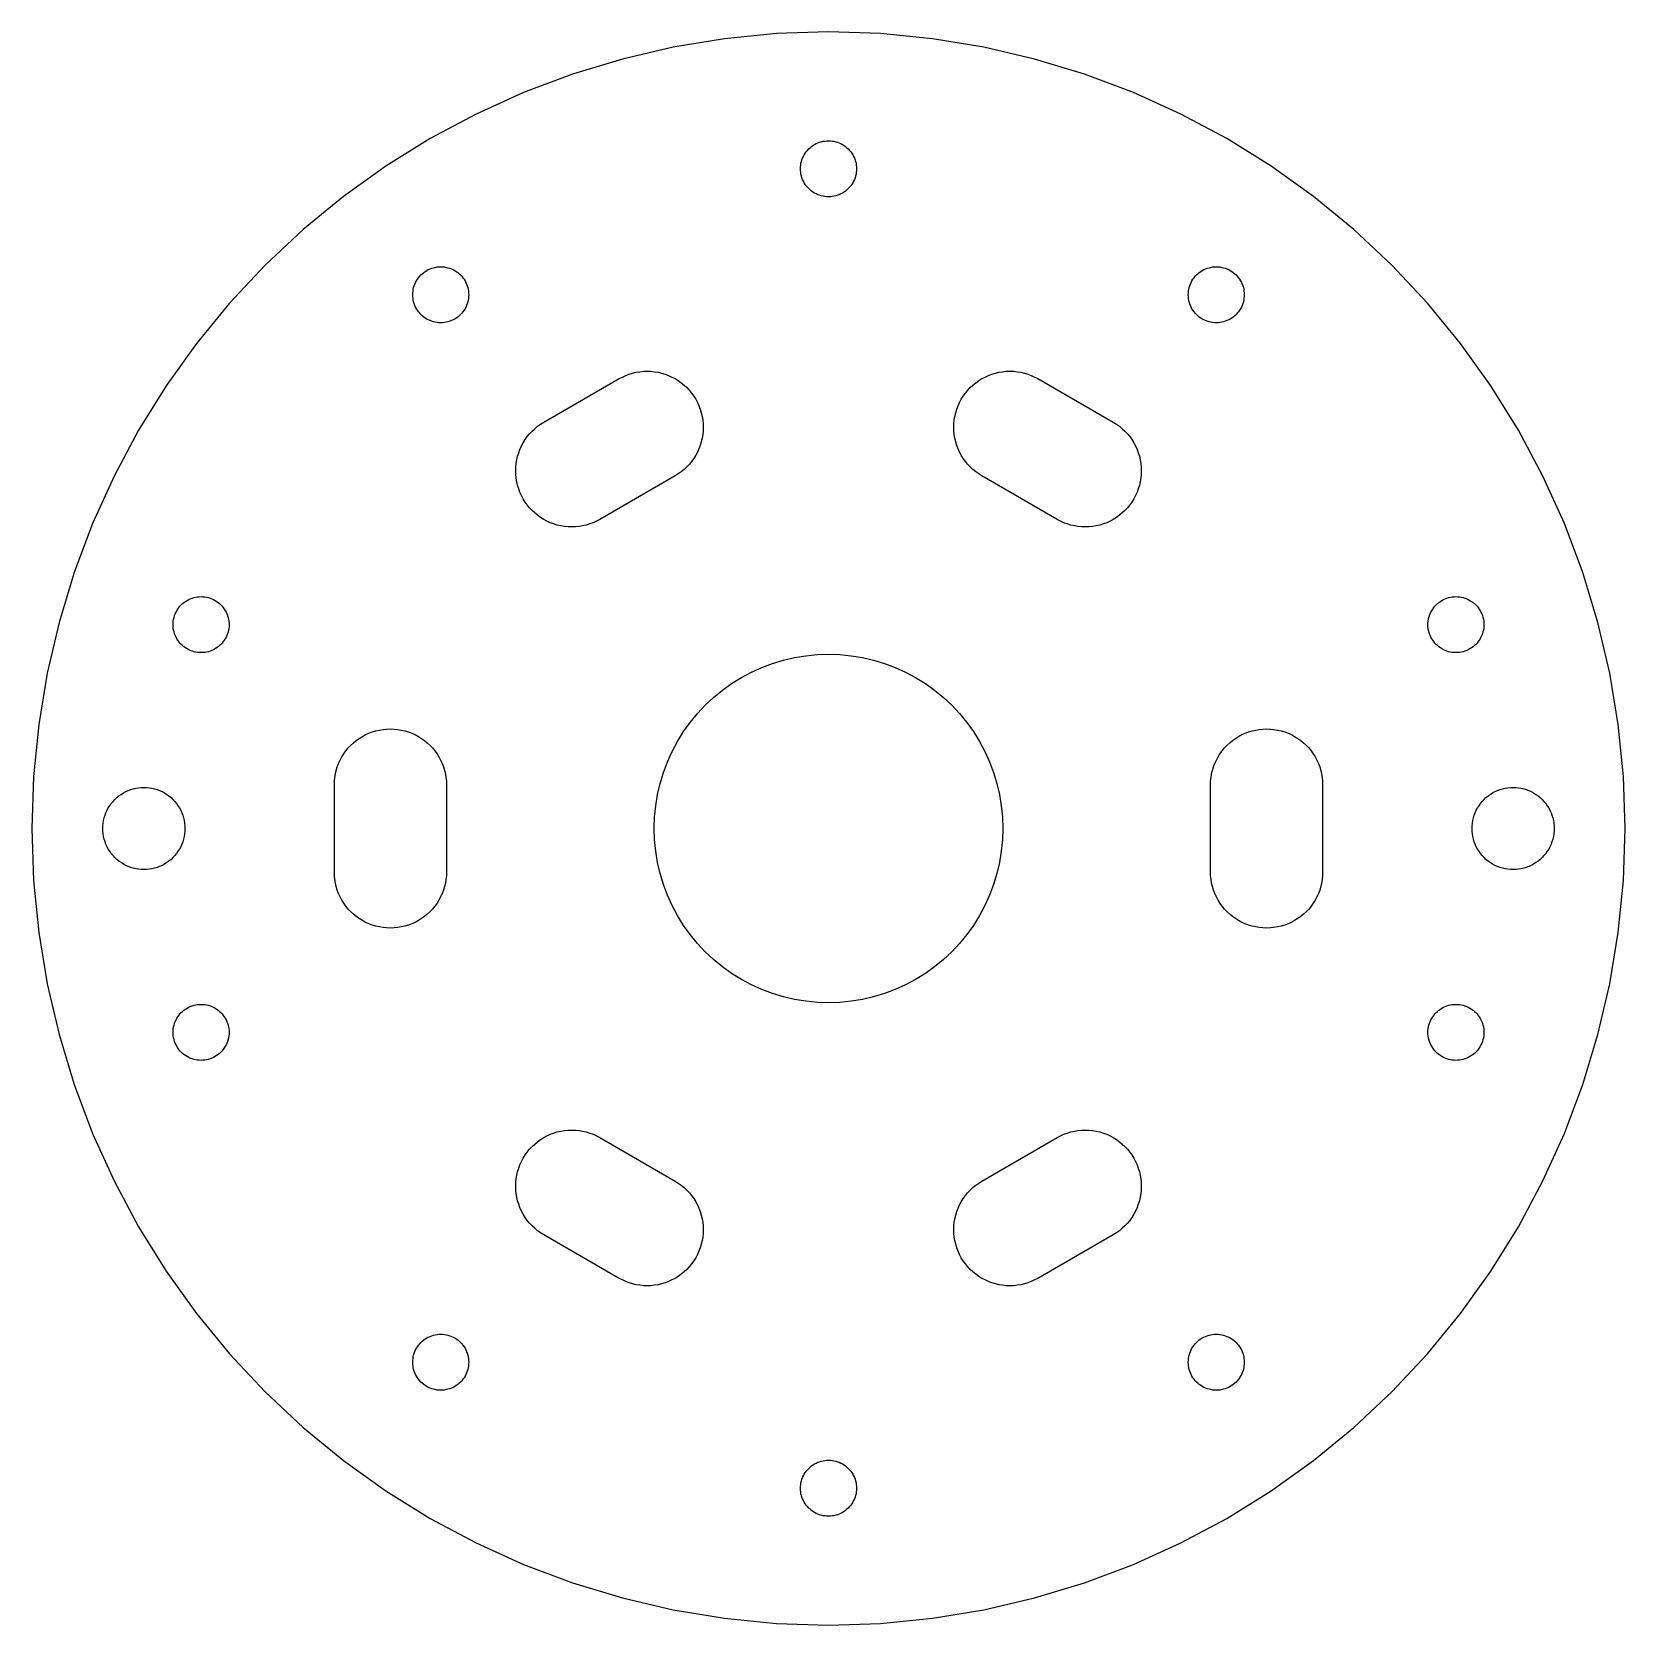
# Model space of a CAD drawing. Header units: millimetres. Extents: x -64 to 64, y -64 to 64.
import ezdxf

# ---------------------------------------------------------------- set-up
doc = ezdxf.new("R2010")
doc.units = ezdxf.units.MM

msp = doc.modelspace()

# ---------------------------------------------------------------- linework, layer by layer
at = {"layer": 'SCHNITT'}
for points in [[(4.19, -63.86), (8.35, -63.45), (12.49, -62.77), (16.56, -61.82), (20.57, -60.6), (24.49, -59.13), (28.31, -57.4), (32, -55.43), (35.56, -53.21), (38.96, -50.77), (42.2, -48.12), (45.25, -45.25), (48.12, -42.2), (50.77, -38.96), (53.21, -35.56), (55.43, -32), (57.4, -28.31), (59.13, -24.49), (60.6, -20.57), (61.82, -16.56), (62.77, -12.49), (63.45, -8.35), (63.86, -4.19), (64, 0), (63.86, 4.19), (63.45, 8.35), (62.77, 12.49), (61.82, 16.56), (60.6, 20.57), (59.13, 24.49), (57.4, 28.31), (55.43, 32), (53.21, 35.56), (50.77, 38.96), (48.12, 42.2), (45.25, 45.25), (42.2, 48.12), (38.96, 50.77), (35.56, 53.21), (32, 55.43), (28.31, 57.4), (24.49, 59.13), (20.57, 60.6), (16.56, 61.82), (12.49, 62.77), (8.35, 63.45), (4.19, 63.86), (0, 64), (-4.19, 63.86), (-8.35, 63.45), (-12.49, 62.77), (-16.56, 61.82), (-20.57, 60.6), (-24.49, 59.13), (-28.31, 57.4), (-32, 55.43), (-35.56, 53.21), (-38.96, 50.77), (-42.2, 48.12), (-45.25, 45.25), (-48.12, 42.2), (-50.77, 38.96), (-53.21, 35.56), (-55.43, 32), (-57.4, 28.31), (-59.13, 24.49), (-60.6, 20.57), (-61.82, 16.56), (-62.77, 12.49), (-63.45, 8.35), (-63.86, 4.19), (-64, 0), (-63.86, -4.19), (-63.45, -8.35), (-62.77, -12.49), (-61.82, -16.56), (-60.6, -20.57), (-59.13, -24.49), (-57.4, -28.31), (-55.43, -32), (-53.21, -35.56), (-50.77, -38.96), (-48.12, -42.2), (-45.25, -45.25), (-42.2, -48.12), (-38.96, -50.77), (-35.56, -53.21), (-32, -55.43), (-28.31, -57.4), (-24.49, -59.13), (-20.57, -60.6), (-16.56, -61.82), (-12.49, -62.77), (-8.35, -63.45), (-4.19, -63.86), (0, -64)], [(-0.15, 50.75), (-0.29, 50.77), (-0.44, 50.79), (-0.58, 50.83), (-0.72, 50.87), (-0.86, 50.92), (-1, 50.98), (-1.12, 51.05), (-1.25, 51.13), (-1.37, 51.21), (-1.48, 51.31), (-1.59, 51.41), (-1.69, 51.52), (-1.79, 51.63), (-1.87, 51.75), (-1.95, 51.88), (-2.02, 52), (-2.08, 52.14), (-2.13, 52.28), (-2.17, 52.42), (-2.21, 52.56), (-2.23, 52.71), (-2.25, 52.85), (-2.25, 53), (-2.25, 53.15), (-2.23, 53.29), (-2.21, 53.44), (-2.17, 53.58), (-2.13, 53.72), (-2.08, 53.86), (-2.02, 54), (-1.95, 54.12), (-1.87, 54.25), (-1.79, 54.37), (-1.69, 54.48), (-1.59, 54.59), (-1.48, 54.69), (-1.37, 54.79), (-1.25, 54.87), (-1.12, 54.95), (-1, 55.02), (-0.86, 55.08), (-0.72, 55.13), (-0.58, 55.17), (-0.44, 55.21), (-0.29, 55.23), (-0.15, 55.25), (0, 55.25), (0.15, 55.25), (0.29, 55.23), (0.44, 55.21), (0.58, 55.17), (0.72, 55.13), (0.86, 55.08), (1, 55.02), (1.12, 54.95), (1.25, 54.87), (1.37, 54.79), (1.48, 54.69), (1.59, 54.59), (1.69, 54.48), (1.79, 54.37), (1.87, 54.25), (1.95, 54.12), (2.02, 54), (2.08, 53.86), (2.13, 53.72), (2.17, 53.58), (2.21, 53.44), (2.23, 53.29), (2.25, 53.15), (2.25, 53), (2.25, 52.85), (2.23, 52.71), (2.21, 52.56), (2.17, 52.42), (2.13, 52.28), (2.08, 52.14), (2.02, 52), (1.95, 51.88), (1.87, 51.75), (1.79, 51.63), (1.69, 51.52), (1.59, 51.41), (1.48, 51.31), (1.37, 51.21), (1.25, 51.13), (1.12, 51.05), (1, 50.98), (0.86, 50.92), (0.72, 50.87), (0.58, 50.83), (0.44, 50.79), (0.29, 50.77), (0.15, 50.75), (0, 50.75)], [(-31.3, 40.63), (-31.45, 40.65), (-31.59, 40.67), (-31.73, 40.7), (-31.88, 40.75), (-32.01, 40.8), (-32.15, 40.86), (-32.28, 40.93), (-32.4, 41.01), (-32.52, 41.09), (-32.64, 41.19), (-32.74, 41.29), (-32.84, 41.39), (-32.94, 41.51), (-33.02, 41.63), (-33.1, 41.75), (-33.17, 41.88), (-33.23, 42.02), (-33.28, 42.15), (-33.33, 42.3), (-33.36, 42.44), (-33.38, 42.58), (-33.4, 42.73), (-33.4, 42.88), (-33.4, 43.03), (-33.38, 43.17), (-33.36, 43.32), (-33.33, 43.46), (-33.28, 43.6), (-33.23, 43.74), (-33.17, 43.87), (-33.1, 44), (-33.02, 44.13), (-32.94, 44.25), (-32.84, 44.36), (-32.74, 44.47), (-32.64, 44.57), (-32.52, 44.66), (-32.4, 44.75), (-32.28, 44.83), (-32.15, 44.9), (-32.01, 44.96), (-31.88, 45.01), (-31.73, 45.05), (-31.59, 45.08), (-31.45, 45.11), (-31.3, 45.12), (-31.15, 45.13), (-31.01, 45.12), (-30.86, 45.11), (-30.71, 45.08), (-30.57, 45.05), (-30.43, 45.01), (-30.29, 44.96), (-30.16, 44.9), (-30.03, 44.83), (-29.9, 44.75), (-29.78, 44.66), (-29.67, 44.57), (-29.56, 44.47), (-29.46, 44.36), (-29.37, 44.25), (-29.28, 44.13), (-29.2, 44), (-29.13, 43.87), (-29.07, 43.74), (-29.02, 43.6), (-28.98, 43.46), (-28.95, 43.32), (-28.92, 43.17), (-28.91, 43.03), (-28.9, 42.88), (-28.91, 42.73), (-28.92, 42.58), (-28.95, 42.44), (-28.98, 42.3), (-29.02, 42.15), (-29.07, 42.02), (-29.13, 41.88), (-29.2, 41.75), (-29.28, 41.63), (-29.37, 41.51), (-29.46, 41.39), (-29.56, 41.29), (-29.67, 41.19), (-29.78, 41.09), (-29.9, 41.01), (-30.03, 40.93), (-30.16, 40.86), (-30.29, 40.8), (-30.43, 40.75), (-30.57, 40.7), (-30.71, 40.67), (-30.86, 40.65), (-31.01, 40.63), (-31.15, 40.63)], [(31.01, 40.63), (30.86, 40.65), (30.71, 40.67), (30.57, 40.7), (30.43, 40.75), (30.29, 40.8), (30.16, 40.86), (30.03, 40.93), (29.9, 41.01), (29.78, 41.09), (29.67, 41.19), (29.56, 41.29), (29.46, 41.39), (29.37, 41.51), (29.28, 41.63), (29.2, 41.75), (29.13, 41.88), (29.07, 42.02), (29.02, 42.15), (28.98, 42.3), (28.95, 42.44), (28.92, 42.58), (28.91, 42.73), (28.9, 42.88), (28.91, 43.03), (28.92, 43.17), (28.95, 43.32), (28.98, 43.46), (29.02, 43.6), (29.07, 43.74), (29.13, 43.87), (29.2, 44), (29.28, 44.13), (29.37, 44.25), (29.46, 44.36), (29.56, 44.47), (29.67, 44.57), (29.78, 44.66), (29.9, 44.75), (30.03, 44.83), (30.16, 44.9), (30.29, 44.96), (30.43, 45.01), (30.57, 45.05), (30.71, 45.08), (30.86, 45.11), (31.01, 45.12), (31.15, 45.13), (31.3, 45.12), (31.45, 45.11), (31.59, 45.08), (31.73, 45.05), (31.88, 45.01), (32.01, 44.96), (32.15, 44.9), (32.28, 44.83), (32.4, 44.75), (32.52, 44.66), (32.64, 44.57), (32.74, 44.47), (32.84, 44.36), (32.94, 44.25), (33.02, 44.13), (33.1, 44), (33.17, 43.87), (33.23, 43.74), (33.28, 43.6), (33.33, 43.46), (33.36, 43.32), (33.38, 43.17), (33.4, 43.03), (33.4, 42.88), (33.4, 42.73), (33.38, 42.58), (33.36, 42.44), (33.33, 42.3), (33.28, 42.15), (33.23, 42.02), (33.17, 41.88), (33.1, 41.75), (33.02, 41.63), (32.94, 41.51), (32.84, 41.39), (32.74, 41.29), (32.64, 41.19), (32.52, 41.09), (32.4, 41.01), (32.28, 40.93), (32.15, 40.86), (32.01, 40.8), (31.88, 40.75), (31.73, 40.7), (31.59, 40.67), (31.45, 40.65), (31.3, 40.63), (31.15, 40.63)], [(-20.92, 24.24), (-21.22, 24.27), (-21.51, 24.32), (-21.79, 24.38), (-22.08, 24.47), (-22.35, 24.57), (-22.62, 24.69), (-22.88, 24.83), (-23.13, 24.99), (-23.37, 25.16), (-23.6, 25.35), (-23.81, 25.55), (-24.01, 25.76), (-24.2, 25.99), (-24.37, 26.23), (-24.53, 26.48), (-24.53, 26.49), (-24.67, 26.75), (-24.79, 27.02), (-24.89, 27.29), (-24.98, 27.57), (-25.05, 27.86), (-25.1, 28.15), (-25.12, 28.44), (-25.13, 28.74), (-25.12, 29.03), (-25.1, 29.33), (-25.05, 29.62), (-24.98, 29.9), (-24.89, 30.18), (-24.79, 30.46), (-24.67, 30.73), (-24.53, 30.99), (-24.38, 31.24), (-24.2, 31.48), (-24.02, 31.71), (-23.82, 31.92), (-23.6, 32.12), (-23.37, 32.31), (-23.13, 32.48), (-22.88, 32.64), (-16.82, 36.14), (-16.56, 36.27), (-16.29, 36.4), (-16.02, 36.5), (-15.74, 36.59), (-15.45, 36.65), (-15.16, 36.7), (-14.87, 36.73), (-14.57, 36.74), (-14.28, 36.73), (-13.98, 36.7), (-13.69, 36.65), (-13.41, 36.59), (-13.12, 36.5), (-12.85, 36.4), (-12.58, 36.27), (-12.32, 36.14), (-12.07, 35.98), (-11.83, 35.81), (-11.6, 35.62), (-11.39, 35.42), (-11.19, 35.21), (-11, 34.98), (-10.83, 34.74), (-10.67, 34.49), (-10.67, 34.48), (-10.53, 34.22), (-10.41, 33.95), (-10.31, 33.68), (-10.22, 33.39), (-10.15, 33.11), (-10.1, 32.82), (-10.08, 32.52), (-10.07, 32.23), (-10.08, 31.94), (-10.1, 31.64), (-10.15, 31.35), (-10.22, 31.07), (-10.31, 30.78), (-10.41, 30.51), (-10.53, 30.24), (-10.67, 29.98), (-10.82, 29.73), (-11, 29.49), (-11.18, 29.26), (-11.38, 29.05), (-11.6, 28.85), (-11.83, 28.66), (-12.07, 28.49), (-12.32, 28.33), (-18.38, 24.83), (-18.64, 24.69), (-18.91, 24.57), (-19.18, 24.47), (-19.46, 24.38), (-19.75, 24.32), (-20.04, 24.27), (-20.33, 24.24), (-20.63, 24.23)], [(20.33, 24.24), (20.04, 24.27), (19.75, 24.32), (19.46, 24.38), (19.18, 24.47), (18.91, 24.57), (18.64, 24.69), (18.38, 24.83), (12.32, 28.33), (12.07, 28.49), (11.83, 28.66), (11.6, 28.85), (11.38, 29.05), (11.18, 29.26), (11, 29.49), (10.82, 29.73), (10.67, 29.98), (10.53, 30.24), (10.41, 30.51), (10.31, 30.78), (10.22, 31.07), (10.15, 31.35), (10.1, 31.64), (10.08, 31.94), (10.07, 32.23), (10.08, 32.52), (10.1, 32.82), (10.15, 33.11), (10.22, 33.39), (10.31, 33.68), (10.41, 33.95), (10.53, 34.22), (10.67, 34.48), (10.67, 34.49), (10.83, 34.74), (11, 34.98), (11.19, 35.21), (11.39, 35.42), (11.6, 35.62), (11.83, 35.81), (12.07, 35.98), (12.32, 36.14), (12.58, 36.27), (12.85, 36.4), (13.12, 36.5), (13.41, 36.59), (13.69, 36.65), (13.98, 36.7), (14.28, 36.73), (14.57, 36.74), (14.87, 36.73), (15.16, 36.7), (15.45, 36.65), (15.74, 36.59), (16.02, 36.5), (16.29, 36.4), (16.56, 36.27), (16.82, 36.14), (22.88, 32.64), (23.13, 32.48), (23.37, 32.31), (23.6, 32.12), (23.82, 31.92), (24.02, 31.71), (24.2, 31.48), (24.38, 31.24), (24.53, 30.99), (24.67, 30.73), (24.79, 30.46), (24.89, 30.18), (24.98, 29.9), (25.05, 29.62), (25.1, 29.33), (25.12, 29.03), (25.13, 28.74), (25.12, 28.44), (25.1, 28.15), (25.05, 27.86), (24.98, 27.57), (24.89, 27.29), (24.79, 27.02), (24.67, 26.75), (24.53, 26.49), (24.53, 26.48), (24.37, 26.23), (24.2, 25.99), (24.01, 25.76), (23.81, 25.55), (23.6, 25.35), (23.37, 25.16), (23.13, 24.99), (22.88, 24.83), (22.62, 24.69), (22.35, 24.57), (22.08, 24.47), (21.79, 24.38), (21.51, 24.32), (21.22, 24.27), (20.92, 24.24), (20.63, 24.23)], [(-50.55, 14.13), (-50.7, 14.15), (-50.84, 14.17), (-50.99, 14.2), (-51.13, 14.25), (-51.27, 14.3), (-51.4, 14.36), (-51.53, 14.43), (-51.66, 14.51), (-51.78, 14.59), (-51.89, 14.69), (-52, 14.79), (-52.1, 14.89), (-52.19, 15.01), (-52.28, 15.13), (-52.35, 15.25), (-52.42, 15.38), (-52.48, 15.52), (-52.54, 15.65), (-52.58, 15.8), (-52.61, 15.94), (-52.64, 16.08), (-52.65, 16.23), (-52.66, 16.38), (-52.65, 16.53), (-52.64, 16.67), (-52.61, 16.82), (-52.58, 16.96), (-52.54, 17.1), (-52.48, 17.24), (-52.42, 17.37), (-52.35, 17.5), (-52.28, 17.63), (-52.19, 17.75), (-52.1, 17.86), (-52, 17.97), (-51.89, 18.07), (-51.78, 18.16), (-51.66, 18.25), (-51.53, 18.33), (-51.4, 18.4), (-51.27, 18.46), (-51.13, 18.51), (-50.99, 18.55), (-50.84, 18.58), (-50.7, 18.61), (-50.55, 18.62), (-50.41, 18.63), (-50.26, 18.62), (-50.11, 18.61), (-49.97, 18.58), (-49.82, 18.55), (-49.68, 18.51), (-49.54, 18.46), (-49.41, 18.4), (-49.28, 18.33), (-49.16, 18.25), (-49.04, 18.16), (-48.92, 18.07), (-48.82, 17.97), (-48.71, 17.86), (-48.62, 17.75), (-48.54, 17.63), (-48.46, 17.5), (-48.39, 17.37), (-48.33, 17.24), (-48.28, 17.1), (-48.23, 16.96), (-48.2, 16.82), (-48.18, 16.67), (-48.16, 16.53), (-48.16, 16.38), (-48.16, 16.23), (-48.18, 16.08), (-48.2, 15.94), (-48.23, 15.8), (-48.28, 15.65), (-48.33, 15.52), (-48.39, 15.38), (-48.46, 15.25), (-48.54, 15.13), (-48.62, 15.01), (-48.71, 14.89), (-48.82, 14.79), (-48.92, 14.69), (-49.04, 14.59), (-49.16, 14.51), (-49.28, 14.43), (-49.41, 14.36), (-49.54, 14.3), (-49.68, 14.25), (-49.82, 14.2), (-49.97, 14.17), (-50.11, 14.15), (-50.26, 14.13), (-50.41, 14.13)], [(50.26, 14.13), (50.11, 14.15), (49.97, 14.17), (49.82, 14.2), (49.68, 14.25), (49.54, 14.3), (49.41, 14.36), (49.28, 14.43), (49.16, 14.51), (49.04, 14.59), (48.92, 14.69), (48.82, 14.79), (48.71, 14.89), (48.62, 15.01), (48.54, 15.13), (48.46, 15.25), (48.39, 15.38), (48.33, 15.52), (48.28, 15.65), (48.23, 15.8), (48.2, 15.94), (48.18, 16.08), (48.16, 16.23), (48.16, 16.38), (48.16, 16.53), (48.18, 16.67), (48.2, 16.82), (48.23, 16.96), (48.28, 17.1), (48.33, 17.24), (48.39, 17.37), (48.46, 17.5), (48.54, 17.63), (48.62, 17.75), (48.71, 17.86), (48.82, 17.97), (48.92, 18.07), (49.04, 18.16), (49.16, 18.25), (49.28, 18.33), (49.41, 18.4), (49.54, 18.46), (49.68, 18.51), (49.82, 18.55), (49.97, 18.58), (50.11, 18.61), (50.26, 18.62), (50.41, 18.63), (50.55, 18.62), (50.7, 18.61), (50.84, 18.58), (50.99, 18.55), (51.13, 18.51), (51.27, 18.46), (51.4, 18.4), (51.53, 18.33), (51.66, 18.25), (51.78, 18.16), (51.89, 18.07), (52, 17.97), (52.1, 17.86), (52.19, 17.75), (52.28, 17.63), (52.35, 17.5), (52.42, 17.37), (52.48, 17.24), (52.54, 17.1), (52.58, 16.96), (52.61, 16.82), (52.64, 16.67), (52.65, 16.53), (52.66, 16.38), (52.65, 16.23), (52.64, 16.08), (52.61, 15.94), (52.58, 15.8), (52.54, 15.65), (52.48, 15.52), (52.42, 15.38), (52.35, 15.25), (52.28, 15.13), (52.19, 15.01), (52.1, 14.89), (52, 14.79), (51.89, 14.69), (51.78, 14.59), (51.66, 14.51), (51.53, 14.43), (51.4, 14.36), (51.27, 14.3), (51.13, 14.25), (50.99, 14.2), (50.84, 14.17), (50.7, 14.15), (50.55, 14.13), (50.41, 14.13)], [(-0.92, -13.97), (-1.83, -13.88), (-2.73, -13.73), (-3.62, -13.52), (-4.5, -13.26), (-5.36, -12.93), (-6.19, -12.56), (-7, -12.12), (-7.78, -11.64), (-8.52, -11.11), (-9.23, -10.53), (-9.9, -9.9), (-10.53, -9.23), (-11.11, -8.52), (-11.64, -7.78), (-12.12, -7), (-12.56, -6.19), (-12.93, -5.36), (-13.26, -4.5), (-13.52, -3.62), (-13.73, -2.73), (-13.88, -1.83), (-13.97, -0.92), (-14, 0), (-13.97, 0.92), (-13.88, 1.83), (-13.73, 2.73), (-13.52, 3.62), (-13.26, 4.5), (-12.93, 5.36), (-12.56, 6.19), (-12.12, 7), (-11.64, 7.78), (-11.11, 8.52), (-10.53, 9.23), (-9.9, 9.9), (-9.23, 10.53), (-8.52, 11.11), (-7.78, 11.64), (-7, 12.12), (-6.19, 12.56), (-5.36, 12.93), (-4.5, 13.26), (-3.62, 13.52), (-2.73, 13.73), (-1.83, 13.88), (-0.92, 13.97), (0, 14), (0.92, 13.97), (1.83, 13.88), (2.73, 13.73), (3.62, 13.52), (4.5, 13.26), (5.36, 12.93), (6.19, 12.56), (7, 12.12), (7.78, 11.64), (8.52, 11.11), (9.23, 10.53), (9.9, 9.9), (10.53, 9.23), (11.11, 8.52), (11.64, 7.78), (12.12, 7), (12.56, 6.19), (12.93, 5.36), (13.26, 4.5), (13.52, 3.62), (13.73, 2.73), (13.88, 1.83), (13.97, 0.92), (14, 0), (13.97, -0.92), (13.88, -1.83), (13.73, -2.73), (13.52, -3.62), (13.26, -4.5), (12.93, -5.36), (12.56, -6.19), (12.12, -7), (11.64, -7.78), (11.11, -8.52), (10.53, -9.23), (9.9, -9.9), (9.23, -10.53), (8.52, -11.11), (7.78, -11.64), (7, -12.12), (6.19, -12.56), (5.36, -12.93), (4.5, -13.26), (3.62, -13.52), (2.73, -13.73), (1.83, -13.88), (0.92, -13.97), (0, -14)], [(-35.5, -7.99), (-35.79, -7.96), (-36.08, -7.91), (-36.37, -7.85), (-36.65, -7.76), (-36.93, -7.66), (-37.2, -7.54), (-37.45, -7.4), (-37.71, -7.24), (-37.94, -7.07), (-38.17, -6.88), (-38.39, -6.68), (-38.59, -6.47), (-38.78, -6.24), (-38.95, -6), (-39.1, -5.75), (-39.24, -5.49), (-39.36, -5.22), (-39.47, -4.95), (-39.55, -4.66), (-39.62, -4.38), (-39.67, -4.09), (-39.7, -3.79), (-39.7, -3.5), (-39.7, 3.5), (-39.7, 3.79), (-39.67, 4.09), (-39.62, 4.38), (-39.55, 4.66), (-39.47, 4.95), (-39.36, 5.22), (-39.24, 5.49), (-39.1, 5.75), (-38.95, 6), (-38.78, 6.24), (-38.59, 6.47), (-38.39, 6.68), (-38.17, 6.88), (-37.94, 7.07), (-37.71, 7.24), (-37.45, 7.4), (-37.2, 7.54), (-36.93, 7.66), (-36.65, 7.76), (-36.37, 7.85), (-36.08, 7.91), (-35.79, 7.96), (-35.5, 7.99), (-35.2, 8), (-35.2, 8), (-34.9, 7.99), (-34.61, 7.96), (-34.32, 7.91), (-34.03, 7.85), (-33.75, 7.76), (-33.47, 7.66), (-33.2, 7.54), (-32.95, 7.4), (-32.69, 7.24), (-32.46, 7.07), (-32.23, 6.88), (-32.01, 6.68), (-31.81, 6.47), (-31.62, 6.24), (-31.45, 6), (-31.3, 5.75), (-31.16, 5.49), (-31.04, 5.22), (-30.93, 4.95), (-30.85, 4.66), (-30.78, 4.38), (-30.73, 4.09), (-30.7, 3.79), (-30.7, 3.5), (-30.7, -3.5), (-30.7, -3.79), (-30.73, -4.09), (-30.78, -4.38), (-30.85, -4.66), (-30.93, -4.95), (-31.04, -5.22), (-31.16, -5.49), (-31.3, -5.75), (-31.45, -6), (-31.62, -6.24), (-31.81, -6.47), (-32.01, -6.68), (-32.23, -6.88), (-32.46, -7.07), (-32.69, -7.24), (-32.95, -7.4), (-33.2, -7.54), (-33.47, -7.66), (-33.75, -7.76), (-34.03, -7.85), (-34.32, -7.91), (-34.61, -7.96), (-34.9, -7.99), (-35.2, -8), (-35.2, -8)], [(34.9, -7.99), (34.61, -7.96), (34.32, -7.91), (34.03, -7.85), (33.75, -7.76), (33.47, -7.66), (33.2, -7.54), (32.95, -7.4), (32.69, -7.24), (32.46, -7.07), (32.23, -6.88), (32.01, -6.68), (31.81, -6.47), (31.62, -6.24), (31.45, -6), (31.3, -5.75), (31.16, -5.49), (31.04, -5.22), (30.93, -4.95), (30.85, -4.66), (30.78, -4.38), (30.73, -4.09), (30.7, -3.79), (30.7, -3.5), (30.7, 3.5), (30.7, 3.79), (30.73, 4.09), (30.78, 4.38), (30.85, 4.66), (30.93, 4.95), (31.04, 5.22), (31.16, 5.49), (31.3, 5.75), (31.45, 6), (31.62, 6.24), (31.81, 6.47), (32.01, 6.68), (32.23, 6.88), (32.46, 7.07), (32.69, 7.24), (32.95, 7.4), (33.2, 7.54), (33.47, 7.66), (33.75, 7.76), (34.03, 7.85), (34.32, 7.91), (34.61, 7.96), (34.9, 7.99), (35.2, 8), (35.2, 8), (35.5, 7.99), (35.79, 7.96), (36.08, 7.91), (36.37, 7.85), (36.65, 7.76), (36.93, 7.66), (37.2, 7.54), (37.45, 7.4), (37.71, 7.24), (37.94, 7.07), (38.17, 6.88), (38.39, 6.68), (38.59, 6.47), (38.78, 6.24), (38.95, 6), (39.1, 5.75), (39.24, 5.49), (39.36, 5.22), (39.47, 4.95), (39.55, 4.66), (39.62, 4.38), (39.67, 4.09), (39.7, 3.79), (39.7, 3.5), (39.7, -3.5), (39.7, -3.79), (39.67, -4.09), (39.62, -4.38), (39.55, -4.66), (39.47, -4.95), (39.36, -5.22), (39.24, -5.49), (39.1, -5.75), (38.95, -6), (38.78, -6.24), (38.59, -6.47), (38.39, -6.68), (38.17, -6.88), (37.94, -7.07), (37.71, -7.24), (37.45, -7.4), (37.2, -7.54), (36.93, -7.66), (36.65, -7.76), (36.37, -7.85), (36.08, -7.91), (35.79, -7.96), (35.5, -7.99), (35.2, -8), (35.2, -8)], [(-55.22, -3.29), (-55.43, -3.27), (-55.64, -3.24), (-55.85, -3.19), (-56.06, -3.12), (-56.26, -3.05), (-56.46, -2.96), (-56.65, -2.86), (-56.83, -2.74), (-57.01, -2.62), (-57.18, -2.48), (-57.33, -2.33), (-57.48, -2.18), (-57.62, -2.01), (-57.74, -1.83), (-57.86, -1.65), (-57.96, -1.46), (-58.05, -1.26), (-58.12, -1.06), (-58.19, -0.85), (-58.24, -0.64), (-58.27, -0.43), (-58.29, -0.22), (-58.3, 0), (-58.29, 0.22), (-58.27, 0.43), (-58.24, 0.64), (-58.19, 0.85), (-58.12, 1.06), (-58.05, 1.26), (-57.96, 1.46), (-57.86, 1.65), (-57.74, 1.83), (-57.62, 2.01), (-57.48, 2.18), (-57.33, 2.33), (-57.18, 2.48), (-57.01, 2.62), (-56.83, 2.74), (-56.65, 2.86), (-56.46, 2.96), (-56.26, 3.05), (-56.06, 3.12), (-55.85, 3.19), (-55.64, 3.24), (-55.43, 3.27), (-55.22, 3.29), (-55, 3.3), (-54.78, 3.29), (-54.57, 3.27), (-54.36, 3.24), (-54.15, 3.19), (-53.94, 3.12), (-53.74, 3.05), (-53.54, 2.96), (-53.35, 2.86), (-53.17, 2.74), (-52.99, 2.62), (-52.82, 2.48), (-52.67, 2.33), (-52.52, 2.18), (-52.38, 2.01), (-52.26, 1.83), (-52.14, 1.65), (-52.04, 1.46), (-51.95, 1.26), (-51.88, 1.06), (-51.81, 0.85), (-51.76, 0.64), (-51.73, 0.43), (-51.71, 0.22), (-51.7, 0), (-51.71, -0.22), (-51.73, -0.43), (-51.76, -0.64), (-51.81, -0.85), (-51.88, -1.06), (-51.95, -1.26), (-52.04, -1.46), (-52.14, -1.65), (-52.26, -1.83), (-52.38, -2.01), (-52.52, -2.18), (-52.67, -2.33), (-52.82, -2.48), (-52.99, -2.62), (-53.17, -2.74), (-53.35, -2.86), (-53.54, -2.96), (-53.74, -3.05), (-53.94, -3.12), (-54.15, -3.19), (-54.36, -3.24), (-54.57, -3.27), (-54.78, -3.29), (-55, -3.3)], [(54.78, -3.29), (54.57, -3.27), (54.36, -3.24), (54.15, -3.19), (53.94, -3.12), (53.74, -3.05), (53.54, -2.96), (53.35, -2.86), (53.17, -2.74), (52.99, -2.62), (52.82, -2.48), (52.67, -2.33), (52.52, -2.18), (52.38, -2.01), (52.26, -1.83), (52.14, -1.65), (52.04, -1.46), (51.95, -1.26), (51.88, -1.06), (51.81, -0.85), (51.76, -0.64), (51.73, -0.43), (51.71, -0.22), (51.7, 0), (51.71, 0.22), (51.73, 0.43), (51.76, 0.64), (51.81, 0.85), (51.88, 1.06), (51.95, 1.26), (52.04, 1.46), (52.14, 1.65), (52.26, 1.83), (52.38, 2.01), (52.52, 2.18), (52.67, 2.33), (52.82, 2.48), (52.99, 2.62), (53.17, 2.74), (53.35, 2.86), (53.54, 2.96), (53.74, 3.05), (53.94, 3.12), (54.15, 3.19), (54.36, 3.24), (54.57, 3.27), (54.78, 3.29), (55, 3.3), (55.22, 3.29), (55.43, 3.27), (55.64, 3.24), (55.85, 3.19), (56.06, 3.12), (56.26, 3.05), (56.46, 2.96), (56.65, 2.86), (56.83, 2.74), (57.01, 2.62), (57.18, 2.48), (57.33, 2.33), (57.48, 2.18), (57.62, 2.01), (57.74, 1.83), (57.86, 1.65), (57.96, 1.46), (58.05, 1.26), (58.12, 1.06), (58.19, 0.85), (58.24, 0.64), (58.27, 0.43), (58.29, 0.22), (58.3, 0), (58.29, -0.22), (58.27, -0.43), (58.24, -0.64), (58.19, -0.85), (58.12, -1.06), (58.05, -1.26), (57.96, -1.46), (57.86, -1.65), (57.74, -1.83), (57.62, -2.01), (57.48, -2.18), (57.33, -2.33), (57.18, -2.48), (57.01, -2.62), (56.83, -2.74), (56.65, -2.86), (56.46, -2.96), (56.26, -3.05), (56.06, -3.12), (55.85, -3.19), (55.64, -3.24), (55.43, -3.27), (55.22, -3.29), (55, -3.3)], [(-50.55, -18.62), (-50.7, -18.61), (-50.84, -18.58), (-50.99, -18.55), (-51.13, -18.51), (-51.27, -18.46), (-51.4, -18.4), (-51.53, -18.33), (-51.66, -18.25), (-51.78, -18.16), (-51.89, -18.07), (-52, -17.97), (-52.1, -17.86), (-52.19, -17.75), (-52.28, -17.63), (-52.35, -17.5), (-52.42, -17.37), (-52.48, -17.24), (-52.54, -17.1), (-52.58, -16.96), (-52.61, -16.82), (-52.64, -16.67), (-52.65, -16.53), (-52.66, -16.38), (-52.65, -16.23), (-52.64, -16.08), (-52.61, -15.94), (-52.58, -15.8), (-52.54, -15.65), (-52.48, -15.52), (-52.42, -15.38), (-52.35, -15.25), (-52.28, -15.13), (-52.19, -15.01), (-52.1, -14.89), (-52, -14.79), (-51.89, -14.69), (-51.78, -14.59), (-51.66, -14.51), (-51.53, -14.43), (-51.4, -14.36), (-51.27, -14.3), (-51.13, -14.25), (-50.99, -14.2), (-50.84, -14.17), (-50.7, -14.15), (-50.55, -14.13), (-50.41, -14.13), (-50.26, -14.13), (-50.11, -14.15), (-49.97, -14.17), (-49.82, -14.2), (-49.68, -14.25), (-49.54, -14.3), (-49.41, -14.36), (-49.28, -14.43), (-49.16, -14.51), (-49.04, -14.59), (-48.92, -14.69), (-48.82, -14.79), (-48.71, -14.89), (-48.62, -15.01), (-48.54, -15.13), (-48.46, -15.25), (-48.39, -15.38), (-48.33, -15.52), (-48.28, -15.65), (-48.23, -15.8), (-48.2, -15.94), (-48.18, -16.08), (-48.16, -16.23), (-48.16, -16.38), (-48.16, -16.53), (-48.18, -16.67), (-48.2, -16.82), (-48.23, -16.96), (-48.28, -17.1), (-48.33, -17.24), (-48.39, -17.37), (-48.46, -17.5), (-48.54, -17.63), (-48.62, -17.75), (-48.71, -17.86), (-48.82, -17.97), (-48.92, -18.07), (-49.04, -18.16), (-49.16, -18.25), (-49.28, -18.33), (-49.41, -18.4), (-49.54, -18.46), (-49.68, -18.51), (-49.82, -18.55), (-49.97, -18.58), (-50.11, -18.61), (-50.26, -18.62), (-50.41, -18.63)], [(50.26, -18.62), (50.11, -18.61), (49.97, -18.58), (49.82, -18.55), (49.68, -18.51), (49.54, -18.46), (49.41, -18.4), (49.28, -18.33), (49.16, -18.25), (49.04, -18.16), (48.92, -18.07), (48.82, -17.97), (48.71, -17.86), (48.62, -17.75), (48.54, -17.63), (48.46, -17.5), (48.39, -17.37), (48.33, -17.24), (48.28, -17.1), (48.23, -16.96), (48.2, -16.82), (48.18, -16.67), (48.16, -16.53), (48.16, -16.38), (48.16, -16.23), (48.18, -16.08), (48.2, -15.94), (48.23, -15.8), (48.28, -15.65), (48.33, -15.52), (48.39, -15.38), (48.46, -15.25), (48.54, -15.13), (48.62, -15.01), (48.71, -14.89), (48.82, -14.79), (48.92, -14.69), (49.04, -14.59), (49.16, -14.51), (49.28, -14.43), (49.41, -14.36), (49.54, -14.3), (49.68, -14.25), (49.82, -14.2), (49.97, -14.17), (50.11, -14.15), (50.26, -14.13), (50.41, -14.13), (50.55, -14.13), (50.7, -14.15), (50.84, -14.17), (50.99, -14.2), (51.13, -14.25), (51.27, -14.3), (51.4, -14.36), (51.53, -14.43), (51.66, -14.51), (51.78, -14.59), (51.89, -14.69), (52, -14.79), (52.1, -14.89), (52.19, -15.01), (52.28, -15.13), (52.35, -15.25), (52.42, -15.38), (52.48, -15.52), (52.54, -15.65), (52.58, -15.8), (52.61, -15.94), (52.64, -16.08), (52.65, -16.23), (52.66, -16.38), (52.65, -16.53), (52.64, -16.67), (52.61, -16.82), (52.58, -16.96), (52.54, -17.1), (52.48, -17.24), (52.42, -17.37), (52.35, -17.5), (52.28, -17.63), (52.19, -17.75), (52.1, -17.86), (52, -17.97), (51.89, -18.07), (51.78, -18.16), (51.66, -18.25), (51.53, -18.33), (51.4, -18.4), (51.27, -18.46), (51.13, -18.51), (50.99, -18.55), (50.84, -18.58), (50.7, -18.61), (50.55, -18.62), (50.41, -18.63)], [(-14.87, -36.73), (-15.16, -36.7), (-15.45, -36.65), (-15.74, -36.59), (-16.02, -36.5), (-16.29, -36.4), (-16.56, -36.27), (-16.82, -36.14), (-22.88, -32.64), (-23.13, -32.48), (-23.37, -32.31), (-23.6, -32.12), (-23.82, -31.92), (-24.02, -31.71), (-24.2, -31.48), (-24.38, -31.24), (-24.53, -30.99), (-24.67, -30.73), (-24.79, -30.46), (-24.89, -30.18), (-24.98, -29.9), (-25.05, -29.62), (-25.1, -29.33), (-25.12, -29.03), (-25.13, -28.74), (-25.12, -28.44), (-25.1, -28.15), (-25.05, -27.86), (-24.98, -27.57), (-24.89, -27.29), (-24.79, -27.02), (-24.67, -26.75), (-24.53, -26.49), (-24.53, -26.48), (-24.37, -26.23), (-24.2, -25.99), (-24.01, -25.76), (-23.81, -25.55), (-23.6, -25.35), (-23.37, -25.16), (-23.13, -24.99), (-22.88, -24.83), (-22.62, -24.69), (-22.35, -24.57), (-22.08, -24.47), (-21.79, -24.38), (-21.51, -24.32), (-21.22, -24.27), (-20.92, -24.24), (-20.63, -24.23), (-20.33, -24.24), (-20.04, -24.27), (-19.75, -24.32), (-19.46, -24.38), (-19.18, -24.47), (-18.91, -24.57), (-18.64, -24.69), (-18.38, -24.83), (-12.32, -28.33), (-12.07, -28.49), (-11.83, -28.66), (-11.6, -28.85), (-11.38, -29.05), (-11.18, -29.26), (-11, -29.49), (-10.82, -29.73), (-10.67, -29.98), (-10.53, -30.24), (-10.41, -30.51), (-10.31, -30.78), (-10.22, -31.07), (-10.15, -31.35), (-10.1, -31.64), (-10.08, -31.94), (-10.07, -32.23), (-10.08, -32.52), (-10.1, -32.82), (-10.15, -33.11), (-10.22, -33.39), (-10.31, -33.68), (-10.41, -33.95), (-10.53, -34.22), (-10.67, -34.48), (-10.67, -34.49), (-10.83, -34.74), (-11, -34.98), (-11.19, -35.21), (-11.39, -35.42), (-11.6, -35.62), (-11.83, -35.81), (-12.07, -35.98), (-12.32, -36.14), (-12.58, -36.27), (-12.85, -36.4), (-13.12, -36.5), (-13.41, -36.59), (-13.69, -36.65), (-13.98, -36.7), (-14.28, -36.73), (-14.57, -36.74)], [(14.28, -36.73), (13.98, -36.7), (13.69, -36.65), (13.41, -36.59), (13.12, -36.5), (12.85, -36.4), (12.58, -36.27), (12.32, -36.14), (12.07, -35.98), (11.83, -35.81), (11.6, -35.62), (11.39, -35.42), (11.19, -35.21), (11, -34.98), (10.83, -34.74), (10.67, -34.49), (10.67, -34.48), (10.53, -34.22), (10.41, -33.95), (10.31, -33.68), (10.22, -33.39), (10.15, -33.11), (10.1, -32.82), (10.08, -32.52), (10.07, -32.23), (10.08, -31.94), (10.1, -31.64), (10.15, -31.35), (10.22, -31.07), (10.31, -30.78), (10.41, -30.51), (10.53, -30.24), (10.67, -29.98), (10.82, -29.73), (11, -29.49), (11.18, -29.26), (11.38, -29.05), (11.6, -28.85), (11.83, -28.66), (12.07, -28.49), (12.32, -28.33), (18.38, -24.83), (18.64, -24.69), (18.91, -24.57), (19.18, -24.47), (19.46, -24.38), (19.75, -24.32), (20.04, -24.27), (20.33, -24.24), (20.63, -24.23), (20.92, -24.24), (21.22, -24.27), (21.51, -24.32), (21.79, -24.38), (22.08, -24.47), (22.35, -24.57), (22.62, -24.69), (22.88, -24.83), (23.13, -24.99), (23.37, -25.16), (23.6, -25.35), (23.81, -25.55), (24.01, -25.76), (24.2, -25.99), (24.37, -26.23), (24.53, -26.48), (24.53, -26.49), (24.67, -26.75), (24.79, -27.02), (24.89, -27.29), (24.98, -27.57), (25.05, -27.86), (25.1, -28.15), (25.12, -28.44), (25.13, -28.74), (25.12, -29.03), (25.1, -29.33), (25.05, -29.62), (24.98, -29.9), (24.89, -30.18), (24.79, -30.46), (24.67, -30.73), (24.53, -30.99), (24.38, -31.24), (24.2, -31.48), (24.02, -31.71), (23.82, -31.92), (23.6, -32.12), (23.37, -32.31), (23.13, -32.48), (22.88, -32.64), (16.82, -36.14), (16.56, -36.27), (16.29, -36.4), (16.02, -36.5), (15.74, -36.59), (15.45, -36.65), (15.16, -36.7), (14.87, -36.73), (14.57, -36.74)], [(-31.3, -45.12), (-31.45, -45.11), (-31.59, -45.08), (-31.73, -45.05), (-31.88, -45.01), (-32.01, -44.96), (-32.15, -44.9), (-32.28, -44.83), (-32.4, -44.75), (-32.52, -44.66), (-32.64, -44.57), (-32.74, -44.47), (-32.84, -44.36), (-32.94, -44.25), (-33.02, -44.13), (-33.1, -44), (-33.17, -43.87), (-33.23, -43.74), (-33.28, -43.6), (-33.33, -43.46), (-33.36, -43.32), (-33.38, -43.17), (-33.4, -43.03), (-33.4, -42.88), (-33.4, -42.73), (-33.38, -42.58), (-33.36, -42.44), (-33.33, -42.3), (-33.28, -42.15), (-33.23, -42.02), (-33.17, -41.88), (-33.1, -41.75), (-33.02, -41.63), (-32.94, -41.51), (-32.84, -41.39), (-32.74, -41.29), (-32.64, -41.19), (-32.52, -41.09), (-32.4, -41.01), (-32.28, -40.93), (-32.15, -40.86), (-32.01, -40.8), (-31.88, -40.75), (-31.73, -40.7), (-31.59, -40.67), (-31.45, -40.65), (-31.3, -40.63), (-31.15, -40.63), (-31.01, -40.63), (-30.86, -40.65), (-30.71, -40.67), (-30.57, -40.7), (-30.43, -40.75), (-30.29, -40.8), (-30.16, -40.86), (-30.03, -40.93), (-29.9, -41.01), (-29.78, -41.09), (-29.67, -41.19), (-29.56, -41.29), (-29.46, -41.39), (-29.37, -41.51), (-29.28, -41.63), (-29.2, -41.75), (-29.13, -41.88), (-29.07, -42.02), (-29.02, -42.15), (-28.98, -42.3), (-28.95, -42.44), (-28.92, -42.58), (-28.91, -42.73), (-28.9, -42.88), (-28.91, -43.03), (-28.92, -43.17), (-28.95, -43.32), (-28.98, -43.46), (-29.02, -43.6), (-29.07, -43.74), (-29.13, -43.87), (-29.2, -44), (-29.28, -44.13), (-29.37, -44.25), (-29.46, -44.36), (-29.56, -44.47), (-29.67, -44.57), (-29.78, -44.66), (-29.9, -44.75), (-30.03, -44.83), (-30.16, -44.9), (-30.29, -44.96), (-30.43, -45.01), (-30.57, -45.05), (-30.71, -45.08), (-30.86, -45.11), (-31.01, -45.12), (-31.15, -45.13)], [(31.01, -45.12), (30.86, -45.11), (30.71, -45.08), (30.57, -45.05), (30.43, -45.01), (30.29, -44.96), (30.16, -44.9), (30.03, -44.83), (29.9, -44.75), (29.78, -44.66), (29.67, -44.57), (29.56, -44.47), (29.46, -44.36), (29.37, -44.25), (29.28, -44.13), (29.2, -44), (29.13, -43.87), (29.07, -43.74), (29.02, -43.6), (28.98, -43.46), (28.95, -43.32), (28.92, -43.17), (28.91, -43.03), (28.9, -42.88), (28.91, -42.73), (28.92, -42.58), (28.95, -42.44), (28.98, -42.3), (29.02, -42.15), (29.07, -42.02), (29.13, -41.88), (29.2, -41.75), (29.28, -41.63), (29.37, -41.51), (29.46, -41.39), (29.56, -41.29), (29.67, -41.19), (29.78, -41.09), (29.9, -41.01), (30.03, -40.93), (30.16, -40.86), (30.29, -40.8), (30.43, -40.75), (30.57, -40.7), (30.71, -40.67), (30.86, -40.65), (31.01, -40.63), (31.15, -40.63), (31.3, -40.63), (31.45, -40.65), (31.59, -40.67), (31.73, -40.7), (31.88, -40.75), (32.01, -40.8), (32.15, -40.86), (32.28, -40.93), (32.4, -41.01), (32.52, -41.09), (32.64, -41.19), (32.74, -41.29), (32.84, -41.39), (32.94, -41.51), (33.02, -41.63), (33.1, -41.75), (33.17, -41.88), (33.23, -42.02), (33.28, -42.15), (33.33, -42.3), (33.36, -42.44), (33.38, -42.58), (33.4, -42.73), (33.4, -42.88), (33.4, -43.03), (33.38, -43.17), (33.36, -43.32), (33.33, -43.46), (33.28, -43.6), (33.23, -43.74), (33.17, -43.87), (33.1, -44), (33.02, -44.13), (32.94, -44.25), (32.84, -44.36), (32.74, -44.47), (32.64, -44.57), (32.52, -44.66), (32.4, -44.75), (32.28, -44.83), (32.15, -44.9), (32.01, -44.96), (31.88, -45.01), (31.73, -45.05), (31.59, -45.08), (31.45, -45.11), (31.3, -45.12), (31.15, -45.13)], [(-0.15, -55.25), (-0.29, -55.23), (-0.44, -55.21), (-0.58, -55.17), (-0.72, -55.13), (-0.86, -55.08), (-1, -55.02), (-1.12, -54.95), (-1.25, -54.87), (-1.37, -54.79), (-1.48, -54.69), (-1.59, -54.59), (-1.69, -54.48), (-1.79, -54.37), (-1.87, -54.25), (-1.95, -54.12), (-2.02, -54), (-2.08, -53.86), (-2.13, -53.72), (-2.17, -53.58), (-2.21, -53.44), (-2.23, -53.29), (-2.25, -53.15), (-2.25, -53), (-2.25, -52.85), (-2.23, -52.71), (-2.21, -52.56), (-2.17, -52.42), (-2.13, -52.28), (-2.08, -52.14), (-2.02, -52), (-1.95, -51.88), (-1.87, -51.75), (-1.79, -51.63), (-1.69, -51.52), (-1.59, -51.41), (-1.48, -51.31), (-1.37, -51.21), (-1.25, -51.13), (-1.12, -51.05), (-1, -50.98), (-0.86, -50.92), (-0.72, -50.87), (-0.58, -50.83), (-0.44, -50.79), (-0.29, -50.77), (-0.15, -50.75), (0, -50.75), (0.15, -50.75), (0.29, -50.77), (0.44, -50.79), (0.58, -50.83), (0.72, -50.87), (0.86, -50.92), (1, -50.98), (1.12, -51.05), (1.25, -51.13), (1.37, -51.21), (1.48, -51.31), (1.59, -51.41), (1.69, -51.52), (1.79, -51.63), (1.87, -51.75), (1.95, -51.88), (2.02, -52), (2.08, -52.14), (2.13, -52.28), (2.17, -52.42), (2.21, -52.56), (2.23, -52.71), (2.25, -52.85), (2.25, -53), (2.25, -53.15), (2.23, -53.29), (2.21, -53.44), (2.17, -53.58), (2.13, -53.72), (2.08, -53.86), (2.02, -54), (1.95, -54.12), (1.87, -54.25), (1.79, -54.37), (1.69, -54.48), (1.59, -54.59), (1.48, -54.69), (1.37, -54.79), (1.25, -54.87), (1.12, -54.95), (1, -55.02), (0.86, -55.08), (0.72, -55.13), (0.58, -55.17), (0.44, -55.21), (0.29, -55.23), (0.15, -55.25), (0, -55.25)]]:
    msp.add_lwpolyline(points, close=True, dxfattribs=at)

doc.saveas('drawing.dxf')
